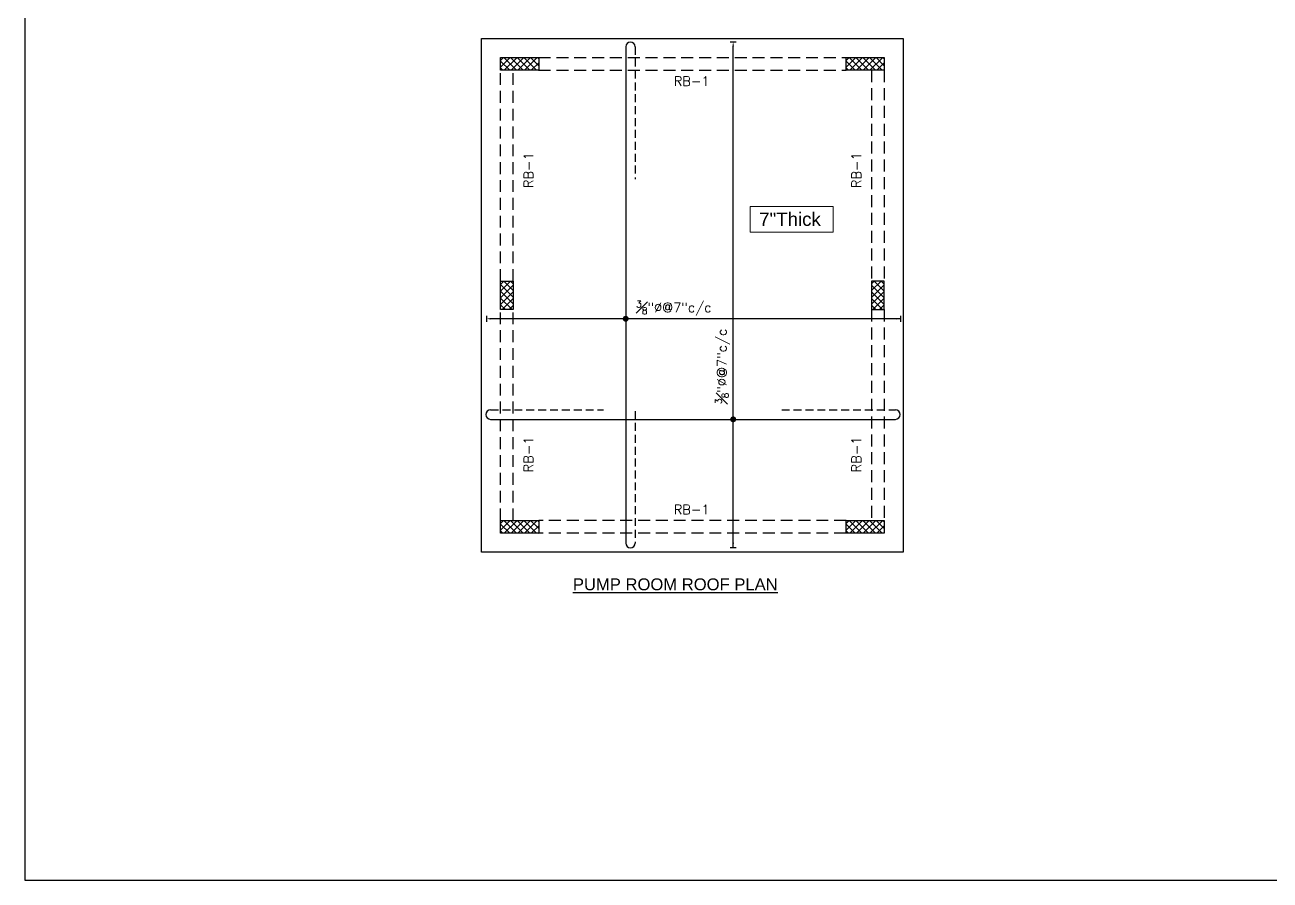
# Model space of a CAD drawing. Extents: x 645203 to 647955, y -185618 to -184623.
# Drawn here: x 645203 to 645989, y -185618 to -185079 of the extents above; entities that cross this region are included whole.
import ezdxf

# ---------------------------------------------------------------- set-up
doc = ezdxf.new("R2010")
doc.units = 0
doc.header["$LTSCALE"] = 20
doc.header["$MEASUREMENT"] = 0
doc.linetypes.add('HIDDEN', pattern=[0.375, 0.25, -0.125])
doc.layers.get('DEFPOINTS').update_dxf_attribs({"linetype": 'CONTINUOUS'})
for name, color, linetype in [('A-TYP-BEAM TEXT', 2, 'CONTINUOUS'), ('A-TYP-DIM', 1, 'CONTINUOUS'), ('A-TYP-HATCH-COL.', 9, 'CONTINUOUS'), ('A-TYP-M-TOP-STEEL', 6, 'HIDDEN'), ('A-TYP-N-TEXT', 2, 'CONTINUOUS'), ('A-TYP-REIN-ARROW', 1, 'CONTINUOUS'), ('A-TYP-ST-DONUT', 6, 'CONTINUOUS'), ('A-TYP-THK-MARK', 2, 'CONTINUOUS'), ('BEAM', 4, 'HIDDEN'), ('COL', 6, 'CONTINUOUS'), ('Columns', 6, 'CONTINUOUS'), ('GROUND LEVEL', 8, 'CONTINUOUS'), ('S-TX-BEAM-HEADING', 5, 'CONTINUOUS'), ('ST-TIEBAR', 1, 'CONTINUOUS')]:
    doc.layers.add(name, color=color, linetype=linetype)
doc.styles.add('arial', font='arial.ttf')
doc.styles.add('QASIM', font='arial.ttf')
doc.styles.add('STYLE4', font='romans.shx')

# ---------------------------------------------------------------- blocks, each defined once
blk = doc.blocks.new('TIE')
at = {"layer": 'A-TYP-REIN-ARROW', "color": 6, "ltscale": 1.5}
blk.add_line((0, 3.8), (0, -3.8), dxfattribs=at)
at = {"layer": 'A-TYP-REIN-ARROW', "ltscale": 1.5}
blk.add_solid([(-5.8, 1), (-5.8, -1), (0, 0)], dxfattribs=at)
blk = doc.blocks.new('AR-MARK')
at = {"layer": 'ST-TIEBAR', "linetype": 'Continuous', "ltscale": 1.5, "xscale": -0.0078125, "yscale": 0.0078125, "zscale": 0.0078125, "rotation": 270}
blk.add_blockref('TIE', (0, 0), dxfattribs=at)
blk = doc.blocks.new('1-donut')
at = {"layer": 'A-TYP-ST-DONUT', "linetype": 'Continuous', "ltscale": 1.5, "const_width": 0.0195}
blk.add_lwpolyline([(0.0098, 0, -1), (-0.0098, 0, -1)], format="xyb", close=True, dxfattribs=at)
blk = doc.blocks.new('SLAB-THK.MARK')
at = {"layer": 'A-TYP-N-TEXT', "lineweight": 0, "ltscale": 1.5}
blk.add_lwpolyline([(0, 0), (0.727, 0), (0.727, -0.227), (0, -0.227)], close=True, dxfattribs=at)
at = {"layer": 'A-TYP-N-TEXT', "lineweight": 0, "ltscale": 1.5, "style": 'QASIM'}
blk.add_attdef('24"THICK', (0.035, -0.171), '', height=0.117, dxfattribs=at)

msp = doc.modelspace()

# ---------------------------------------------------------------- hatches: boundary and pattern name
at = {"layer": 'GROUND LEVEL'}
h = msp.add_hatch(dxfattribs=at)
h.set_pattern_fill('ANSI37', color=256, scale=24, angle=-90, style=0)
h.set_pattern_definition([(315, (646364.481, -184957.3774), (2.12132, 2.12132), []), (45, (646364.481, -184957.3774), (-2.12132, 2.12132), [])])
h.paths.add_polyline_path([(645527.44962, -185099.55961), (645527.44962, -185107.55961), (645503.44962, -185107.55961), (645503.44962, -185099.55961)])
h = msp.add_hatch(dxfattribs=at)
h.set_pattern_fill('ANSI37', color=256, scale=24, angle=-90, style=0)
h.set_pattern_definition([(315, (646582.481, -184957.3774), (2.12132, 2.12132), []), (45, (646582.481, -184957.3774), (-2.12132, 2.12132), [])])
h.paths.add_polyline_path([(645745.44962, -185099.55961), (645745.44962, -185107.55961), (645721.44962, -185107.55961), (645721.44962, -185099.55961)])
h = msp.add_hatch(dxfattribs=at)
h.set_pattern_fill('ANSI37', color=256, scale=24, style=0)
h.set_pattern_definition([(45, (645361.2674, -184400.5282), (-2.12132, 2.12132), []), (135, (645361.2674, -184400.5282), (-2.12132, -2.12132), [])])
h.paths.add_polyline_path([(645503.44962, -185240.55961), (645511.44962, -185240.55961), (645511.44962, -185258.55961), (645503.44962, -185258.55961)])
h = msp.add_hatch(dxfattribs=at)
h.set_pattern_fill('ANSI37', color=256, scale=24, style=0)
h.set_pattern_definition([(45, (645353.1377, -184400.5282), (-2.12132, 2.12132), []), (135, (645353.1377, -184400.5282), (-2.12132, -2.12132), [])])
h.paths.add_polyline_path([(645745.44962, -185240.55961), (645737.44962, -185240.55961), (645737.44962, -185258.55961), (645745.44962, -185258.55961)])
h = msp.add_hatch(dxfattribs=at)
h.set_pattern_fill('ANSI37', color=256, scale=24, angle=-90, style=0)
h.set_pattern_definition([(315, (646364.481, -185249.3774), (2.12132, 2.12132), []), (45, (646364.481, -185249.3774), (-2.12132, 2.12132), [])])
h.paths.add_polyline_path([(645527.44962, -185391.55961), (645527.44962, -185399.55961), (645503.44962, -185399.55961), (645503.44962, -185391.55961)])
h = msp.add_hatch(dxfattribs=at)
h.set_pattern_fill('ANSI37', color=256, scale=24, angle=-90, style=0)
h.set_pattern_definition([(315, (646582.481, -185249.3774), (2.12132, 2.12132), []), (45, (646582.481, -185249.3774), (-2.12132, 2.12132), [])])
h.paths.add_polyline_path([(645745.44962, -185391.55961), (645745.44962, -185399.55961), (645721.44962, -185399.55961), (645721.44962, -185391.55961)])

# ---------------------------------------------------------------- linework, layer by layer
at = {"layer": 'A-TYP-DIM', "ltscale": 1.5}
for p, q in [((645650.17595, -185408.55961), (645650.17592, -185092.41158)), ((645755.74062, -185264.30755), (645497.32962, -185264.30749))]:
    msp.add_line(p, q, dxfattribs=at)
at = {"layer": 'A-TYP-M-TOP-STEEL', "linetype": 'HIDDEN'}
for p, q in [((645588.36555, -185092.69562), (645588.36555, -185176.21449)), ((645497.11986, -185321.77437), (645568.44962, -185321.77437)), ((645588.36555, -185322.55961), (645588.36555, -185405.81584)), ((645680.79465, -185321.77437), (645752.54066, -185321.77437))]:
    msp.add_line(p, q, dxfattribs=at)
at = {"layer": 'BEAM', "color": 2, "linetype": 'HIDDEN', "ltscale": 1.5}
for p, q in [((645527.44962, -185099.55961), (645721.44962, -185099.55961)), ((645503.44962, -185240.55961), (645503.44962, -185107.55961)), ((645511.44962, -185240.55961), (645511.44962, -185107.55961)), ((645527.44962, -185107.55961), (645721.44962, -185107.55961)), ((645737.44962, -185107.55961), (645737.44962, -185240.55961)), ((645745.44962, -185107.55961), (645745.44962, -185240.55961)), ((645503.44962, -185391.55961), (645503.44962, -185258.55961)), ((645511.44962, -185391.55961), (645511.44962, -185258.55961)), ((645737.44962, -185258.55961), (645737.44962, -185391.55961)), ((645745.44962, -185258.55961), (645745.44962, -185391.55961)), ((645721.44962, -185391.55961), (645527.44962, -185391.55961)), ((645721.44962, -185399.55961), (645527.44962, -185399.55961))]:
    msp.add_line(p, q, dxfattribs=at)
at = {"layer": 'BEAM', "color": 6, "linetype": 'Continuous'}
for points in [[(645527.44962, -185099.55961), (645527.44962, -185107.55961), (645503.44962, -185107.55961), (645503.44962, -185099.55961)], [(645745.44962, -185099.55961), (645745.44962, -185107.55961), (645721.44962, -185107.55961), (645721.44962, -185099.55961)], [(645503.44962, -185240.55961), (645511.44962, -185240.55961), (645511.44962, -185258.55961), (645503.44962, -185258.55961)], [(645745.44962, -185240.55961), (645737.44962, -185240.55961), (645737.44962, -185258.55961), (645745.44962, -185258.55961)], [(645527.44962, -185391.55961), (645527.44962, -185399.55961), (645503.44962, -185399.55961), (645503.44962, -185391.55961)], [(645745.44962, -185391.55961), (645745.44962, -185399.55961), (645721.44962, -185399.55961), (645721.44962, -185391.55961)]]:
    msp.add_lwpolyline(points, close=True, dxfattribs=at)
at = {"layer": 'COL'}
msp.add_lwpolyline([(645491.44962, -185087.55961), (645757.44962, -185087.55961), (645757.44962, -185411.55961), (645491.44962, -185411.55961)], close=True, dxfattribs=at)
at = {"layer": 'Columns', "linetype": 'Continuous'}
for p, q in [((645582.36555, -185092.69562), (645582.36555, -185405.81584)), ((645497.11986, -185327.77437), (645752.54066, -185327.77437))]:
    msp.add_line(p, q, dxfattribs=at)
for centre, start, end in [((645585.36555, -185092.69562), 0, 180), ((645497.11986, -185324.77437), 90, 270), ((645752.54066, -185324.77437), 270, 90), ((645585.36555, -185405.81584), 180, 0)]:
    msp.add_arc(centre, 3, start, end, dxfattribs=at)
at = {"layer": 'DEFPOINTS'}
msp.add_lwpolyline([(645203.2732, -185618.47393), (647955.22679, -185618.47393), (647955.22679, -184753.17991), (645203.2732, -184753.17991)], close=True, dxfattribs=at)

# ---------------------------------------------------------------- block references
at = {"layer": 'A-TYP-HATCH-COL.'}
for p, xscale, yscale, zscale, rotation in [((645582.36555, -185264.30752), -96, 96, 96, 269.9999877289034), ((645650.17593, -185327.77437), 96.00000000000001, 96.00000000000001, 96.00000000000001, 180.0000122710966)]:
    msp.add_blockref('1-donut', p, dxfattribs=dict(at, xscale=xscale, yscale=yscale, zscale=zscale, rotation=rotation))
at = {"layer": 'A-TYP-REIN-ARROW'}
for p, xscale, yscale, zscale, rotation in [((645650.17592, -185089.53158), -63.99999999999972, 63.99999999999976, 63.99999999999974, 1.227109653889613e-05), ((645494.44962, -185264.30751), 63.99999999999972, 63.99999999999972, 63.99999999999972, 89.99998772890345), ((645755.74062, -185264.30751), -63.9999999999997, 63.99999999999974, 63.99999999999974, 270.0000122710966), ((645650.17592, -185408.55961), 63.9999999999997, 63.9999999999997, 63.9999999999997, 179.9999877289034)]:
    msp.add_blockref('AR-MARK', p, dxfattribs=dict(at, xscale=xscale, yscale=yscale, zscale=zscale, rotation=rotation))
at = {"layer": 'A-TYP-THK-MARK'}
ref = msp.add_blockref('SLAB-THK.MARK', (645660.88384, -185193.43336), dxfattribs=dict(at, xscale=72, yscale=72, zscale=72))
ref.add_attrib('24"THICK', '7"Thick', (645666.59238, -185205.71515), dxfattribs={"lineweight": 0, "ltscale": 1.5, "height": 8.4375, "style": 'QASIM'})

# ---------------------------------------------------------------- texts
at = {"layer": 'A-TYP-BEAM TEXT', "color": 2, "char_height": 6, "attachment_point": 5, "style": 'STYLE4'}
for s, insert in [('\\A1;RB-1', (645624.0066, -185114.41782)), ('\\A1;{\\H0.7x;\\S3#8;}"%%C@7"c/c', (645612.71581, -185257.56514)), ('\\A1;RB-1', (645624.0066, -185384.70139))]:
    msp.add_mtext(s, dxfattribs=dict(at, insert=insert))
at = {"layer": 'A-TYP-BEAM TEXT', "color": 2, "char_height": 6, "attachment_point": 5, "rotation": 90, "style": 'STYLE4'}
for s, insert in [('\\A1;RB-1', (645520.98834, -185170.57416)), ('\\A1;RB-1', (645727.9109, -185170.57416)), ('\\A1;{\\H0.7x;\\S3#8;}"%%C@7"c/c', (645643.43354, -185294.36399)), ('\\A1;RB-1', (645520.98834, -185349.93688)), ('\\A1;RB-1', (645727.9109, -185349.93688))]:
    msp.add_mtext(s, dxfattribs=dict(at, insert=insert))
at = {"layer": 'S-TX-BEAM-HEADING', "color": 3, "style": 'arial'}
msp.add_text('%%UPUMP ROOM ROOF PLAN', height=7.5, dxfattribs=at).set_placement((645549.05356, -185435.62021))

doc.saveas('drawing.dxf')
